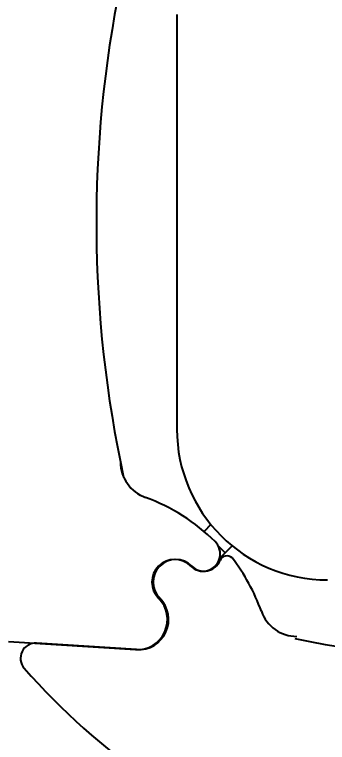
# Model space of a CAD drawing. Header units: millimetres. Extents: x -1706 to 867, y -1571 to 896.
# Drawn here: x -766 to -326, y -738 to 286 of the extents above; entities that cross this region are included whole.
import ezdxf

# ---------------------------------------------------------------- set-up
doc = ezdxf.new("R2010")
doc.units = ezdxf.units.MM
doc.layers.add('DIKOM_ОБЪЕКТ', color=7, linetype='Continuous')
doc.layers.add('DIKOM_РАЗМЕР_ОБЪЕКТА', color=7, linetype='Continuous')
doc.styles.add('style1', font='arial.ttf', dxfattribs={"width": 0.8})
doc.dimstyles.new('1-50', dxfattribs={"dimtxt": 300, "dimasz": 200, "dimexe": 100, "dimexo": 0, "dimgap": 100, "dimtad": 1, "dimdec": 0, "dimtxsty": 'style1', "dimcen": 0, "dimclrd": 7, "dimclre": 7, "dimadec": 1, "dimazin": 2, "dimtfac": 1, "dimtdec": 0, "dimtmove": 0, "dimatfit": 3, "dimfxl": 0, "dimlwd": 25, "dimlwe": 18, "dimarcsym": 0})

# ---------------------------------------------------------------- blocks, each defined once
blk = doc.blocks.new('*D116')
at = {"layer": 'Defpoints', "color": 0, "transparency": 16777216}
for p in [(-935.3, -5.3), (867.5, -5.3), (867.5, -1470.8)]:
    blk.add_point(p, dxfattribs=at)
at = {"layer": 'DIKOM_РАЗМЕР_ОБЪЕКТА', "color": 7, "lineweight": 18, "transparency": 16777216}
for p, q in [((-935.3, -5.3), (-935.3, -1570.8)), ((867.5, -5.3), (867.5, -1570.8))]:
    blk.add_line(p, q, dxfattribs=at)
at = {"layer": 'DIKOM_РАЗМЕР_ОБЪЕКТА', "color": 7, "lineweight": 25, "transparency": 16777216}
blk.add_line((-735.3, -1470.8), (667.5, -1470.8), dxfattribs=at)
at = {"layer": 'DIKOM_РАЗМЕР_ОБЪЕКТА', "color": 7, "transparency": 16777216}
for points in [[(-735.3, -1437.5), (-735.3, -1504.1), (-935.3, -1470.8)], [(667.5, -1437.5), (667.5, -1504.1), (867.5, -1470.8)]]:
    blk.add_solid(points, dxfattribs=at)
at = {"layer": 'DIKOM_РАЗМЕР_ОБЪЕКТА', "color": 0, "transparency": 16777216, "insert": (-33.9, -1217.6), "char_height": 300, "attachment_point": 5, "style": 'style1'}
blk.add_mtext('1800', dxfattribs=at)
blk = doc.blocks.new('*D117')
at = {"layer": 'Defpoints', "color": 0, "transparency": 16777216}
for p in [(-1255.7, 896.1), (-97.6, 896.1), (-97.6, -906.7)]:
    blk.add_point(p, dxfattribs=at)
at = {"layer": 'DIKOM_РАЗМЕР_ОБЪЕКТА', "color": 7, "lineweight": 18, "transparency": 16777216}
for p, q in [((-97.6, 896.1), (-1355.7, 896.1)), ((-97.6, -906.7), (-1355.7, -906.7))]:
    blk.add_line(p, q, dxfattribs=at)
at = {"layer": 'DIKOM_РАЗМЕР_ОБЪЕКТА', "color": 7, "lineweight": 25, "transparency": 16777216}
blk.add_line((-1255.7, -706.7), (-1255.7, 696.1), dxfattribs=at)
at = {"layer": 'DIKOM_РАЗМЕР_ОБЪЕКТА', "color": 7, "transparency": 16777216}
for points in [[(-1289.1, 696.1), (-1222.4, 696.1), (-1255.7, 896.1)], [(-1289.1, -706.7), (-1222.4, -706.7), (-1255.7, -906.7)]]:
    blk.add_solid(points, dxfattribs=at)
at = {"layer": 'DIKOM_РАЗМЕР_ОБЪЕКТА', "color": 0, "transparency": 16777216, "insert": (-1508.9, -5.3), "char_height": 300, "attachment_point": 5, "rotation": 90, "style": 'style1'}
blk.add_mtext('1800', dxfattribs=at)

msp = doc.modelspace()

# ---------------------------------------------------------------- linework, layer by layer
at = {"layer": 'DIKOM_ОБЪЕКТ'}
for p, q in [((-537.6, 286.3), (-537.6, -296.9)), ((-489.8, -431.2), (-499.4, -440.8)), ((-469.7, -471.1), (-479.2, -461.7)), ((-459.8, -461.2), (-469.7, -471.1)), ((-469.7, -471.1), (-477.6, -479)), ((-494.5, -495.9), (-495, -496.4)), ((-571, -512.4), (-572.7, -514.1)), ((-551.1, -552.5), (-552.4, -553.8)), ((-774.7, -595.7), (-596.1, -607.1)), ((-746.5, -597.5), (-744.4, -599.5)), ((-594.4, -607.1), (-735.4, -598.1))]:
    msp.add_line(p, q, dxfattribs=at)
at = {"layer": 'DIKOM_ОБЪЕКТ', "flags": 128}
msp.add_lwpolyline([(-573, -602), (-573.6, -603), (-573.7, -603.2)], dxfattribs=at)
at = {"layer": 'DIKOM_ОБЪЕКТ'}
for centre, radius, start, end in [((1030.7, -6.9), 1681.8, 168.4646, 192.2781), ((-325.5, -296.9), 212.1, 180, 270), ((-564.1, -343.1), 53, 180, 250.3178), ((-671.3, -642.7), 265.1, 45.0004, 70.3178), ((-501, -472.4), 24.4, 225, 45.0004), ((-540.8, -512.2), 31.9, 45, 225), ((-539.1, -512.2), 31.9, 45, 225), ((-467.1, -485.8), 10.6, 47.9641, 157.5929), ((-671.3, -642.7), 268, 19.4987, 37.9478), ((-499.4, -472.4), 24.4, 225, 337.5929), ((-593.4, -564.8), 42.4, 266.3598, 45), ((-591.7, -564.8), 42.4, 266.3598, 45), ((-368.7, -535.5), 53, 199.4987, 270), ((-35.4, 1056.3), 1681.8, 258.4646, 282.2781), ((-736.7, -619.3), 21.2, 86.3598, 221.1417), ((-33.9, -5.3), 954.4, 221.1417, 249.6359)]:
    msp.add_arc(centre, radius, start, end, dxfattribs=at)

# ---------------------------------------------------------------- dimensions: what is measured, and where the dimension line sits
at = {"layer": 'DIKOM_РАЗМЕР_ОБЪЕКТА'}
dim = msp.add_linear_dim(base=(-1255.7, 896.1), p1=(-97.6, -906.7), p2=(-97.6, 896.1), angle=90, text='1800', dimstyle='1-50', dxfattribs=at)
dim.commit()
dim.dimension.update_dxf_attribs({"geometry": '*D117', "text_midpoint": (-1508.9, -5.3)})
dim = msp.add_linear_dim(base=(867.5, -1470.8), p1=(-935.3, -5.3), p2=(867.5, -5.3), text='1800', dimstyle='1-50', dxfattribs=at)
dim.commit()
dim.dimension.update_dxf_attribs({"geometry": '*D116', "text_midpoint": (-33.9, -1217.6)})

doc.saveas('drawing.dxf')
